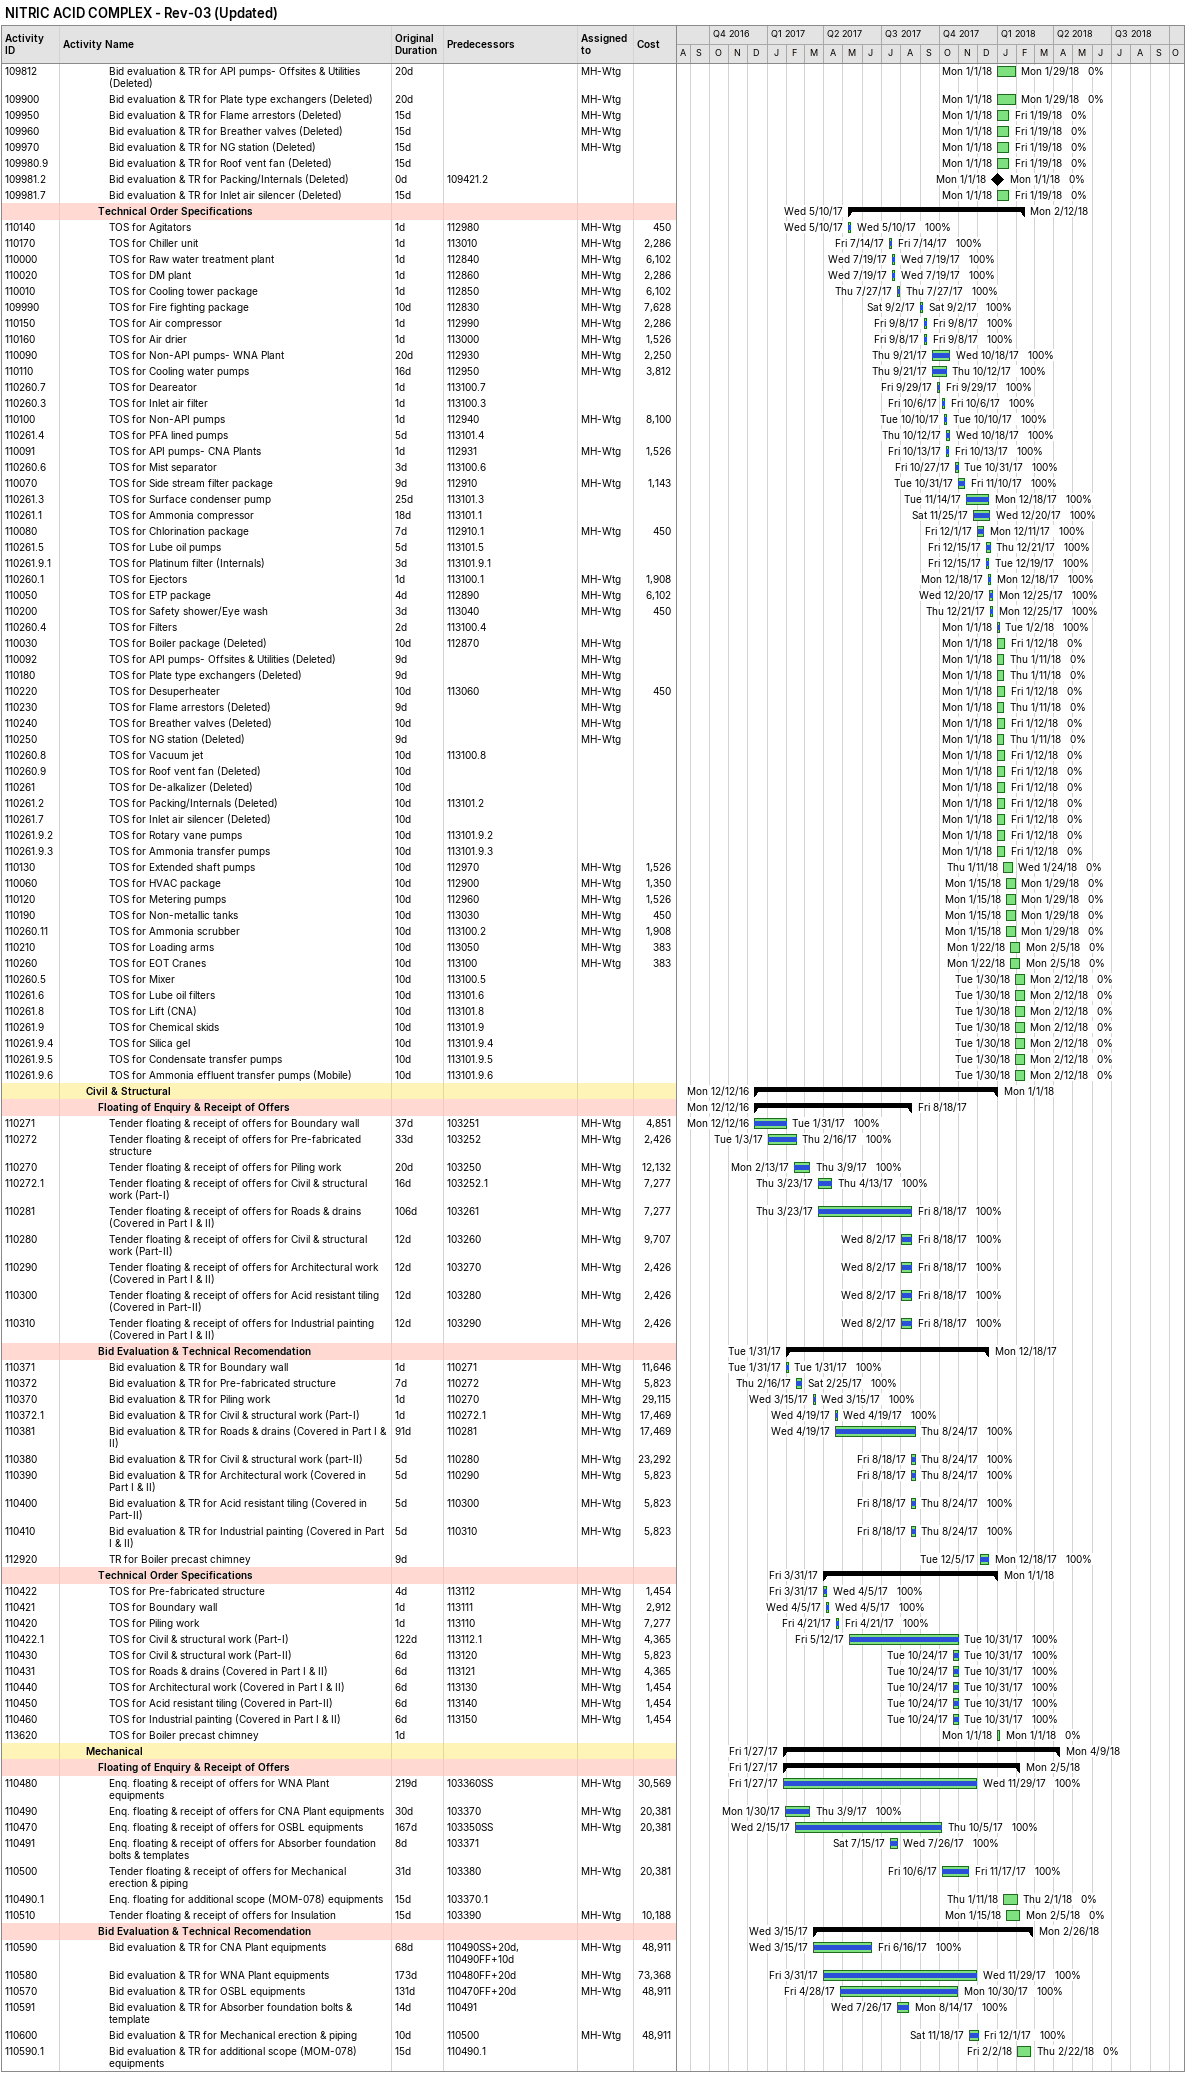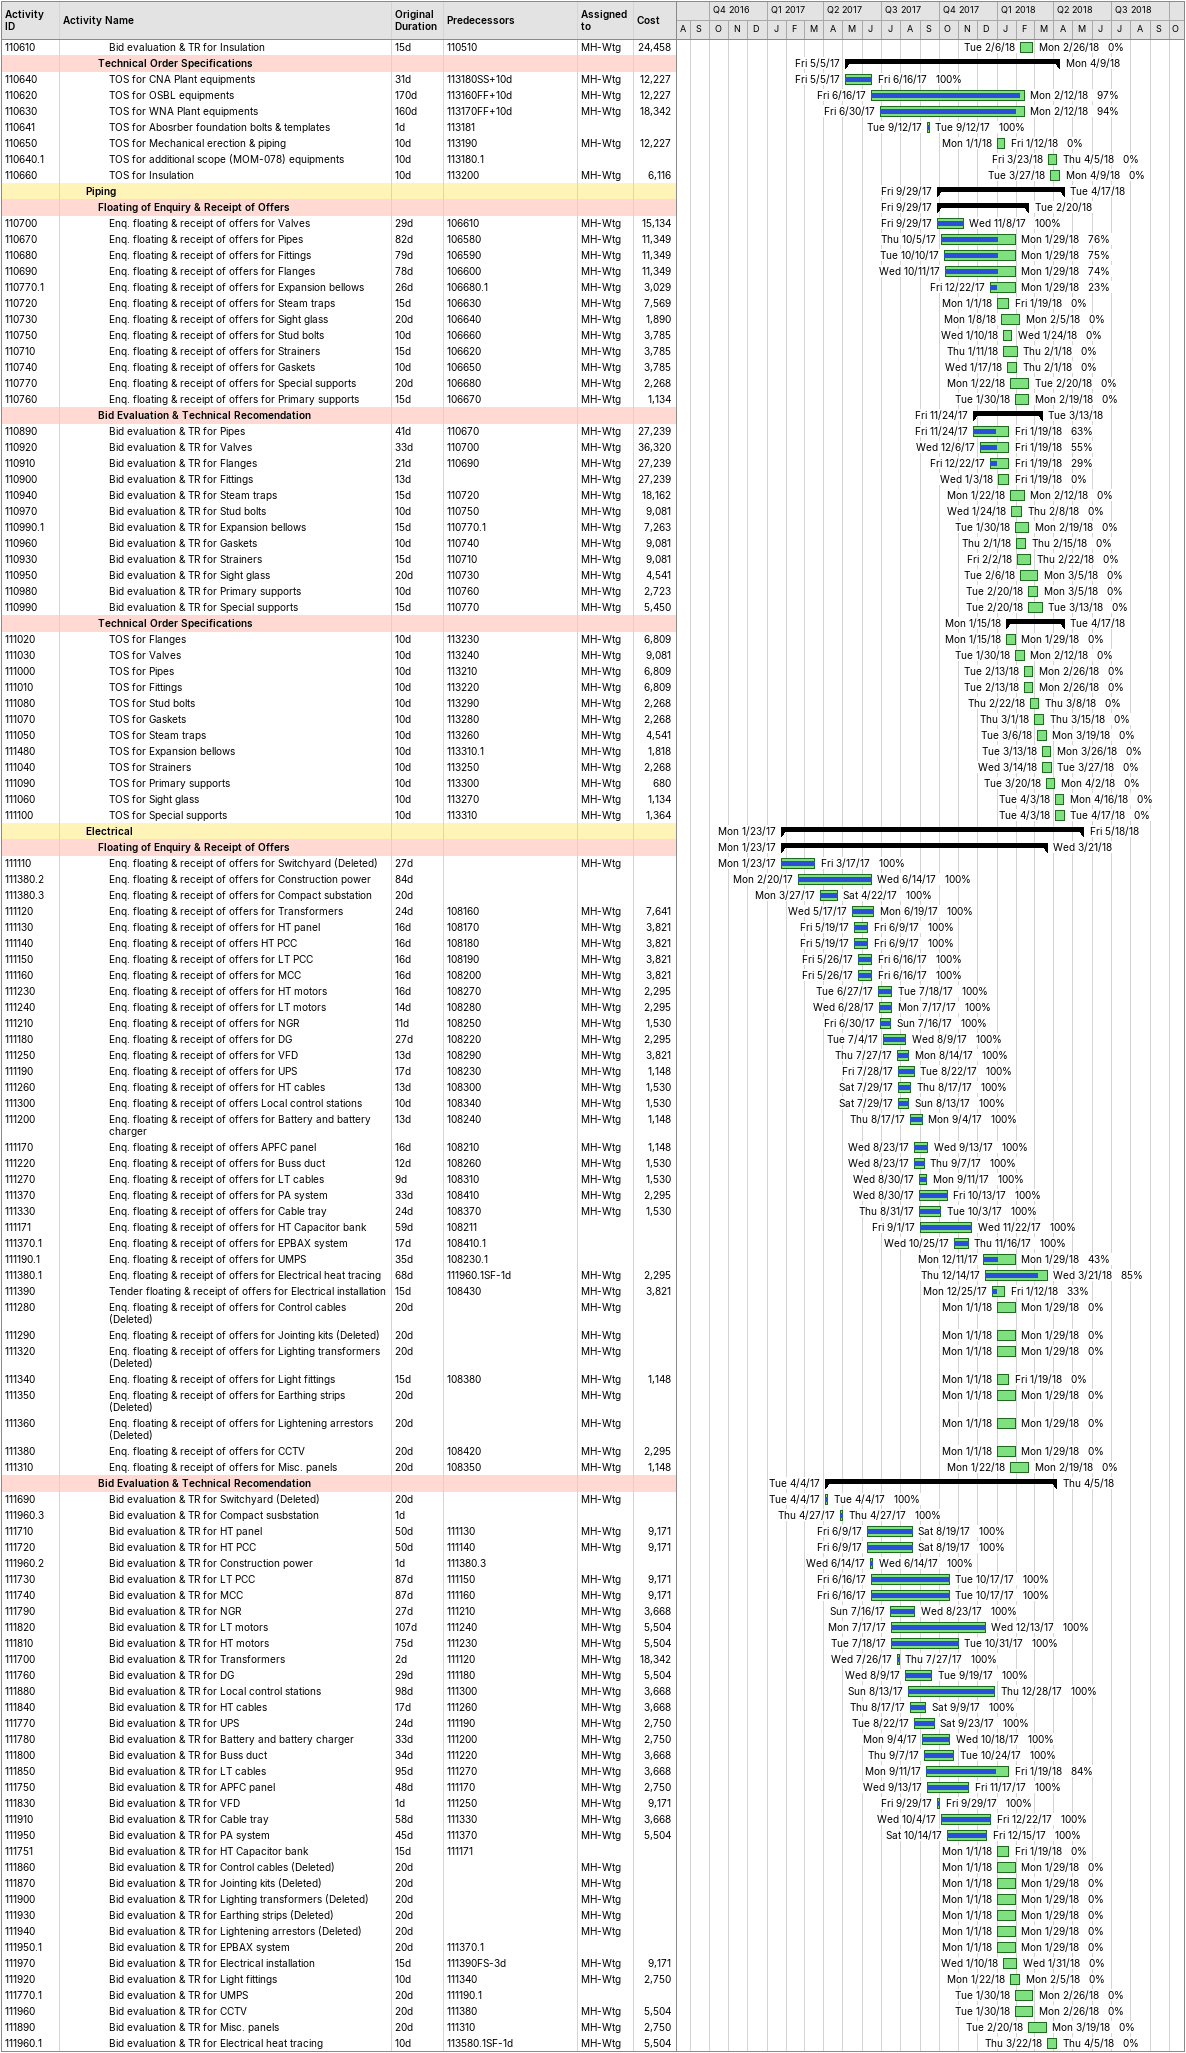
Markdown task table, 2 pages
NITRIC ACID COMPLEX - Rev-03 (Updated)

| ID | Level | Task | Original duration | Start | Finish | Predecessors | Resources | % complete | Cost |
|---|---|---|---|---|---|---|---|---|---|
| 109812 | 5 | Bid evaluation & TR for API pumps- Offsites & Utilities (Deleted) | 20d | 2018-01-01 | 2018-01-29 |  | MH-Wtg | 0 |  |
| 109900 | 5 | Bid evaluation & TR for Plate type exchangers (Deleted) | 20d | 2018-01-01 | 2018-01-29 |  | MH-Wtg | 0 |  |
| 109950 | 5 | Bid evaluation & TR for Flame arrestors (Deleted) | 15d | 2018-01-01 | 2018-01-19 |  | MH-Wtg | 0 |  |
| 109960 | 5 | Bid evaluation & TR for Breather valves (Deleted) | 15d | 2018-01-01 | 2018-01-19 |  | MH-Wtg | 0 |  |
| 109970 | 5 | Bid evaluation & TR for NG station (Deleted) | 15d | 2018-01-01 | 2018-01-19 |  | MH-Wtg | 0 |  |
| 109980.9 | 5 | Bid evaluation & TR for Roof vent fan (Deleted) | 15d | 2018-01-01 | 2018-01-19 |  |  | 0 |  |
| 109981.2 | 5 | Bid evaluation & TR for Packing/Internals (Deleted) | 0d | 2018-01-01 | 2018-01-01 | 109421.2 |  | 0 |  |
| 109981.7 | 5 | Bid evaluation & TR for Inlet air silencer (Deleted) | 15d | 2018-01-01 | 2018-01-19 |  |  | 0 |  |
|  | 4 | **Technical Order Specifications** |  | 2017-05-10 | 2018-02-12 |  |  |  |  |
| 110140 | 5 | TOS for Agitators | 1d | 2017-05-10 | 2017-05-10 | 112980 | MH-Wtg | 100 | 450 |
| 110170 | 5 | TOS for Chiller unit | 1d | 2017-07-14 | 2017-07-14 | 113010 | MH-Wtg | 100 | 2286 |
| 110000 | 5 | TOS for Raw water treatment plant | 1d | 2017-07-19 | 2017-07-19 | 112840 | MH-Wtg | 100 | 6102 |
| 110020 | 5 | TOS for DM plant | 1d | 2017-07-19 | 2017-07-19 | 112860 | MH-Wtg | 100 | 2286 |
| 110010 | 5 | TOS for Cooling tower package | 1d | 2017-07-27 | 2017-07-27 | 112850 | MH-Wtg | 100 | 6102 |
| 109990 | 5 | TOS for Fire fighting package | 10d | 2017-09-02 | 2017-09-02 | 112830 | MH-Wtg | 100 | 7628 |
| 110150 | 5 | TOS for Air compressor | 1d | 2017-09-08 | 2017-09-08 | 112990 | MH-Wtg | 100 | 2286 |
| 110160 | 5 | TOS for Air drier | 1d | 2017-09-08 | 2017-09-08 | 113000 | MH-Wtg | 100 | 1526 |
| 110090 | 5 | TOS for Non-API pumps- WNA Plant | 20d | 2017-09-21 | 2017-10-18 | 112930 | MH-Wtg | 100 | 2250 |
| 110110 | 5 | TOS for Cooling water pumps | 16d | 2017-09-21 | 2017-10-12 | 112950 | MH-Wtg | 100 | 3812 |
| 110260.7 | 5 | TOS for Deareator | 1d | 2017-09-29 | 2017-09-29 | 113100.7 |  | 100 |  |
| 110260.3 | 5 | TOS for Inlet air filter | 1d | 2017-10-06 | 2017-10-06 | 113100.3 |  | 100 |  |
| 110100 | 5 | TOS for Non-API pumps | 1d | 2017-10-10 | 2017-10-10 | 112940 | MH-Wtg | 100 | 8100 |
| 110261.4 | 5 | TOS for PFA lined pumps | 5d | 2017-10-12 | 2017-10-18 | 113101.4 |  | 100 |  |
| 110091 | 5 | TOS for API pumps- CNA Plants | 1d | 2017-10-13 | 2017-10-13 | 112931 | MH-Wtg | 100 | 1526 |
| 110260.6 | 5 | TOS for Mist separator | 3d | 2017-10-27 | 2017-10-31 | 113100.6 |  | 100 |  |
| 110070 | 5 | TOS for Side stream filter package | 9d | 2017-10-31 | 2017-11-10 | 112910 | MH-Wtg | 100 | 1143 |
| 110261.3 | 5 | TOS for Surface condenser pump | 25d | 2017-11-14 | 2017-12-18 | 113101.3 |  | 100 |  |
| 110261.1 | 5 | TOS for Ammonia compressor | 18d | 2017-11-25 | 2017-12-20 | 113101.1 |  | 100 |  |
| 110080 | 5 | TOS for Chlorination package | 7d | 2017-12-01 | 2017-12-11 | 112910.1 | MH-Wtg | 100 | 450 |
| 110261.5 | 5 | TOS for Lube oil pumps | 5d | 2017-12-15 | 2017-12-21 | 113101.5 |  | 100 |  |
| 110261.9.1 | 5 | TOS for Platinum filter (Internals) | 3d | 2017-12-15 | 2017-12-19 | 113101.9.1 |  | 100 |  |
| 110260.1 | 5 | TOS for Ejectors | 1d | 2017-12-18 | 2017-12-18 | 113100.1 | MH-Wtg | 100 | 1908 |
| 110050 | 5 | TOS for ETP package | 4d | 2017-12-20 | 2017-12-25 | 112890 | MH-Wtg | 100 | 6102 |
| 110200 | 5 | TOS for Safety shower/Eye wash | 3d | 2017-12-21 | 2017-12-25 | 113040 | MH-Wtg | 100 | 450 |
| 110260.4 | 5 | TOS for Filters | 2d | 2018-01-01 | 2018-01-02 | 113100.4 |  | 100 |  |
| 110030 | 5 | TOS for Boiler package (Deleted) | 10d | 2018-01-01 | 2018-01-12 | 112870 | MH-Wtg | 0 |  |
| 110092 | 5 | TOS for API pumps- Offsites & Utilities (Deleted) | 9d | 2018-01-01 | 2018-01-11 |  | MH-Wtg | 0 |  |
| 110180 | 5 | TOS for Plate type exchangers (Deleted) | 9d | 2018-01-01 | 2018-01-11 |  | MH-Wtg | 0 |  |
| 110220 | 5 | TOS for Desuperheater | 10d | 2018-01-01 | 2018-01-12 | 113060 | MH-Wtg | 0 | 450 |
| 110230 | 5 | TOS for Flame arrestors (Deleted) | 9d | 2018-01-01 | 2018-01-11 |  | MH-Wtg | 0 |  |
| 110240 | 5 | TOS for Breather valves (Deleted) | 10d | 2018-01-01 | 2018-01-12 |  | MH-Wtg | 0 |  |
| 110250 | 5 | TOS for NG station (Deleted) | 9d | 2018-01-01 | 2018-01-11 |  | MH-Wtg | 0 |  |
| 110260.8 | 5 | TOS for Vacuum jet | 10d | 2018-01-01 | 2018-01-12 | 113100.8 |  | 0 |  |
| 110260.9 | 5 | TOS for Roof vent fan (Deleted) | 10d | 2018-01-01 | 2018-01-12 |  |  | 0 |  |
| 110261 | 5 | TOS for De-alkalizer (Deleted) | 10d | 2018-01-01 | 2018-01-12 |  |  | 0 |  |
| 110261.2 | 5 | TOS for Packing/Internals (Deleted) | 10d | 2018-01-01 | 2018-01-12 | 113101.2 |  | 0 |  |
| 110261.7 | 5 | TOS for Inlet air silencer (Deleted) | 10d | 2018-01-01 | 2018-01-12 |  |  | 0 |  |
| 110261.9.2 | 5 | TOS for Rotary vane pumps | 10d | 2018-01-01 | 2018-01-12 | 113101.9.2 |  | 0 |  |
| 110261.9.3 | 5 | TOS for Ammonia transfer pumps | 10d | 2018-01-01 | 2018-01-12 | 113101.9.3 |  | 0 |  |
| 110130 | 5 | TOS for Extended shaft pumps | 10d | 2018-01-11 | 2018-01-24 | 112970 | MH-Wtg | 0 | 1526 |
| 110060 | 5 | TOS for HVAC package | 10d | 2018-01-15 | 2018-01-29 | 112900 | MH-Wtg | 0 | 1350 |
| 110120 | 5 | TOS for Metering pumps | 10d | 2018-01-15 | 2018-01-29 | 112960 | MH-Wtg | 0 | 1526 |
| 110190 | 5 | TOS for Non-metallic tanks | 10d | 2018-01-15 | 2018-01-29 | 113030 | MH-Wtg | 0 | 450 |
| 110260.11 | 5 | TOS for Ammonia scrubber | 10d | 2018-01-15 | 2018-01-29 | 113100.2 | MH-Wtg | 0 | 1908 |
| 110210 | 5 | TOS for Loading arms | 10d | 2018-01-22 | 2018-02-05 | 113050 | MH-Wtg | 0 | 383 |
| 110260 | 5 | TOS for EOT Cranes | 10d | 2018-01-22 | 2018-02-05 | 113100 | MH-Wtg | 0 | 383 |
| 110260.5 | 5 | TOS for Mixer | 10d | 2018-01-30 | 2018-02-12 | 113100.5 |  | 0 |  |
| 110261.6 | 5 | TOS for Lube oil filters | 10d | 2018-01-30 | 2018-02-12 | 113101.6 |  | 0 |  |
| 110261.8 | 5 | TOS for Lift (CNA) | 10d | 2018-01-30 | 2018-02-12 | 113101.8 |  | 0 |  |
| 110261.9 | 5 | TOS for Chemical skids | 10d | 2018-01-30 | 2018-02-12 | 113101.9 |  | 0 |  |
| 110261.9.4 | 5 | TOS for Silica gel | 10d | 2018-01-30 | 2018-02-12 | 113101.9.4 |  | 0 |  |
| 110261.9.5 | 5 | TOS for Condensate transfer pumps | 10d | 2018-01-30 | 2018-02-12 | 113101.9.5 |  | 0 |  |
| 110261.9.6 | 5 | TOS for Ammonia effluent transfer pumps (Mobile) | 10d | 2018-01-30 | 2018-02-12 | 113101.9.6 |  | 0 |  |
|  | 3 | **Civil & Structural** |  | 2016-12-12 | 2018-01-01 |  |  |  |  |
|  | 4 | **Floating of Enquiry & Receipt of Offers** |  | 2016-12-12 | 2017-08-18 |  |  |  |  |
| 110271 | 5 | Tender floating & receipt of offers for Boundary wall | 37d | 2016-12-12 | 2017-01-31 | 103251 | MH-Wtg | 100 | 4851 |
| 110272 | 5 | Tender floating & receipt of offers for Pre-fabricated structure | 33d | 2017-01-03 | 2017-02-16 | 103252 | MH-Wtg | 100 | 2426 |
| 110270 | 5 | Tender floating & receipt of offers for Piling work | 20d | 2017-02-13 | 2017-03-09 | 103250 | MH-Wtg | 100 | 12132 |
| 110272.1 | 5 | Tender floating & receipt of offers for Civil & structural work (Part-I) | 16d | 2017-03-23 | 2017-04-13 | 103252.1 | MH-Wtg | 100 | 7277 |
| 110281 | 5 | Tender floating & receipt of offers for Roads & drains (Covered in Part I & II) | 106d | 2017-03-23 | 2017-08-18 | 103261 | MH-Wtg | 100 | 7277 |
| 110280 | 5 | Tender floating & receipt of offers for Civil & structural work (Part-II) | 12d | 2017-08-02 | 2017-08-18 | 103260 | MH-Wtg | 100 | 9707 |
| 110290 | 5 | Tender floating & receipt of offers for Architectural work (Covered in Part I & II) | 12d | 2017-08-02 | 2017-08-18 | 103270 | MH-Wtg | 100 | 2426 |
| 110300 | 5 | Tender floating & receipt of offers for Acid resistant tiling (Covered in Part-II) | 12d | 2017-08-02 | 2017-08-18 | 103280 | MH-Wtg | 100 | 2426 |
| 110310 | 5 | Tender floating & receipt of offers for Industrial painting (Covered in Part I & II) | 12d | 2017-08-02 | 2017-08-18 | 103290 | MH-Wtg | 100 | 2426 |
|  | 4 | **Bid Evaluation & Technical Recomendation** |  | 2017-01-31 | 2017-12-18 |  |  |  |  |
| 110371 | 5 | Bid evaluation & TR for Boundary wall | 1d | 2017-01-31 | 2017-01-31 | 110271 | MH-Wtg | 100 | 11646 |
| 110372 | 5 | Bid evaluation & TR for Pre-fabricated structure | 7d | 2017-02-16 | 2017-02-25 | 110272 | MH-Wtg | 100 | 5823 |
| 110370 | 5 | Bid evaluation & TR for Piling work | 1d | 2017-03-15 | 2017-03-15 | 110270 | MH-Wtg | 100 | 29115 |
| 110372.1 | 5 | Bid evaluation & TR for Civil & structural work (Part-I) | 1d | 2017-04-19 | 2017-04-19 | 110272.1 | MH-Wtg | 100 | 17469 |
| 110381 | 5 | Bid evaluation & TR for Roads & drains (Covered in Part I & II) | 91d | 2017-04-19 | 2017-08-24 | 110281 | MH-Wtg | 100 | 17469 |
| 110380 | 5 | Bid evaluation & TR for Civil & structural work (part-II) | 5d | 2017-08-18 | 2017-08-24 | 110280 | MH-Wtg | 100 | 23292 |
| 110390 | 5 | Bid evaluation & TR for Architectural work (Covered in Part I & II) | 5d | 2017-08-18 | 2017-08-24 | 110290 | MH-Wtg | 100 | 5823 |
| 110400 | 5 | Bid evaluation & TR for Acid resistant tiling (Covered in Part-II) | 5d | 2017-08-18 | 2017-08-24 | 110300 | MH-Wtg | 100 | 5823 |
| 110410 | 5 | Bid evaluation & TR for Industrial painting (Covered in Part I & II) | 5d | 2017-08-18 | 2017-08-24 | 110310 | MH-Wtg | 100 | 5823 |
| 112920 | 5 | TR for Boiler precast chimney | 9d | 2017-12-05 | 2017-12-18 |  |  | 100 |  |
|  | 4 | **Technical Order Specifications** |  | 2017-03-31 | 2018-01-01 |  |  |  |  |
| 110422 | 5 | TOS for Pre-fabricated structure | 4d | 2017-03-31 | 2017-04-05 | 113112 | MH-Wtg | 100 | 1454 |
| 110421 | 5 | TOS for Boundary wall | 1d | 2017-04-05 | 2017-04-05 | 113111 | MH-Wtg | 100 | 2912 |
| 110420 | 5 | TOS for Piling work | 1d | 2017-04-21 | 2017-04-21 | 113110 | MH-Wtg | 100 | 7277 |
| 110422.1 | 5 | TOS for Civil & structural work (Part-I) | 122d | 2017-05-12 | 2017-10-31 | 113112.1 | MH-Wtg | 100 | 4365 |
| 110430 | 5 | TOS for Civil & structural work (Part-II) | 6d | 2017-10-24 | 2017-10-31 | 113120 | MH-Wtg | 100 | 5823 |
| 110431 | 5 | TOS for Roads & drains (Covered in Part I & II) | 6d | 2017-10-24 | 2017-10-31 | 113121 | MH-Wtg | 100 | 4365 |
| 110440 | 5 | TOS for Architectural work (Covered in Part I & II) | 6d | 2017-10-24 | 2017-10-31 | 113130 | MH-Wtg | 100 | 1454 |
| 110450 | 5 | TOS for Acid resistant tiling (Covered in Part-II) | 6d | 2017-10-24 | 2017-10-31 | 113140 | MH-Wtg | 100 | 1454 |
| 110460 | 5 | TOS for Industrial painting (Covered in Part I & II) | 6d | 2017-10-24 | 2017-10-31 | 113150 | MH-Wtg | 100 | 1454 |
| 113620 | 5 | TOS for Boiler precast chimney | 1d | 2018-01-01 | 2018-01-01 |  |  | 0 |  |
|  | 3 | **Mechanical** |  | 2017-01-27 | 2018-04-09 |  |  |  |  |
|  | 4 | **Floating of Enquiry & Receipt of Offers** |  | 2017-01-27 | 2018-02-05 |  |  |  |  |
| 110480 | 5 | Enq. floating & receipt of offers for WNA Plant equipments | 219d | 2017-01-27 | 2017-11-29 | 103360SS | MH-Wtg | 100 | 30569 |
| 110490 | 5 | Enq. floating & receipt of offers for CNA Plant equipments | 30d | 2017-01-30 | 2017-03-09 | 103370 | MH-Wtg | 100 | 20381 |
| 110470 | 5 | Enq. floating & receipt of offers for OSBL equipments | 167d | 2017-02-15 | 2017-10-05 | 103350SS | MH-Wtg | 100 | 20381 |
| 110491 | 5 | Enq. floating & receipt of offers for Absorber foundation bolts & templates | 8d | 2017-07-15 | 2017-07-26 | 103371 |  | 100 |  |
| 110500 | 5 | Tender floating & receipt of offers for Mechanical erection & piping | 31d | 2017-10-06 | 2017-11-17 | 103380 | MH-Wtg | 100 | 20381 |
| 110490.1 | 5 | Enq. floating for additional scope (MOM-078) equipments | 15d | 2018-01-11 | 2018-02-01 | 103370.1 |  | 0 |  |
| 110510 | 5 | Tender floating & receipt of offers for Insulation | 15d | 2018-01-15 | 2018-02-05 | 103390 | MH-Wtg | 0 | 10188 |
|  | 4 | **Bid Evaluation & Technical Recomendation** |  | 2017-03-15 | 2018-02-26 |  |  |  |  |
| 110590 | 5 | Bid evaluation & TR for CNA Plant equipments | 68d | 2017-03-15 | 2017-06-16 | 110490SS+20d, 110490FF+10d | MH-Wtg | 100 | 48911 |
| 110580 | 5 | Bid evaluation & TR for WNA Plant equipments | 173d | 2017-03-31 | 2017-11-29 | 110480FF+20d | MH-Wtg | 100 | 73368 |
| 110570 | 5 | Bid evaluation & TR for OSBL equipments | 131d | 2017-04-28 | 2017-10-30 | 110470FF+20d | MH-Wtg | 100 | 48911 |
| 110591 | 5 | Bid evaluation & TR for Absorber foundation bolts & template | 14d | 2017-07-26 | 2017-08-14 | 110491 |  | 100 |  |
| 110600 | 5 | Bid evaluation & TR for Mechanical erection & piping | 10d | 2017-11-18 | 2017-12-01 | 110500 | MH-Wtg | 100 | 48911 |
| 110590.1 | 5 | Bid evaluation & TR for additional scope (MOM-078) equipments | 15d | 2018-02-02 | 2018-02-22 | 110490.1 |  | 0 |  |
| 110610 | 5 | Bid evaluation & TR for Insulation | 15d | 2018-02-06 | 2018-02-26 | 110510 | MH-Wtg | 0 | 24458 |
|  | 4 | **Technical Order Specifications** |  | 2017-05-05 | 2018-04-09 |  |  |  |  |
| 110640 | 5 | TOS for CNA Plant equipments | 31d | 2017-05-05 | 2017-06-16 | 113180SS+10d | MH-Wtg | 100 | 12227 |
| 110620 | 5 | TOS for OSBL equipments | 170d | 2017-06-16 | 2018-02-12 | 113160FF+10d | MH-Wtg | 97 | 12227 |
| 110630 | 5 | TOS for WNA Plant equipments | 160d | 2017-06-30 | 2018-02-12 | 113170FF+10d | MH-Wtg | 94 | 18342 |
| 110641 | 5 | TOS for Abosrber foundation bolts & templates | 1d | 2017-09-12 | 2017-09-12 | 113181 |  | 100 |  |
| 110650 | 5 | TOS for Mechanical erection & piping | 10d | 2018-01-01 | 2018-01-12 | 113190 | MH-Wtg | 0 | 12227 |
| 110640.1 | 5 | TOS for additional scope (MOM-078) equipments | 10d | 2018-03-23 | 2018-04-05 | 113180.1 |  | 0 |  |
| 110660 | 5 | TOS for Insulation | 10d | 2018-03-27 | 2018-04-09 | 113200 | MH-Wtg | 0 | 6116 |
|  | 3 | **Piping** |  | 2017-09-29 | 2018-04-17 |  |  |  |  |
|  | 4 | **Floating of Enquiry & Receipt of Offers** |  | 2017-09-29 | 2018-02-20 |  |  |  |  |
| 110700 | 5 | Enq. floating & receipt of offers for Valves | 29d | 2017-09-29 | 2017-11-08 | 106610 | MH-Wtg | 100 | 15134 |
| 110670 | 5 | Enq. floating & receipt of offers for Pipes | 82d | 2017-10-05 | 2018-01-29 | 106580 | MH-Wtg | 76 | 11349 |
| 110680 | 5 | Enq. floating & receipt of offers for Fittings | 79d | 2017-10-10 | 2018-01-29 | 106590 | MH-Wtg | 75 | 11349 |
| 110690 | 5 | Enq. floating & receipt of offers for Flanges | 78d | 2017-10-11 | 2018-01-29 | 106600 | MH-Wtg | 74 | 11349 |
| 110770.1 | 5 | Enq. floating & receipt of offers for Expansion bellows | 26d | 2017-12-22 | 2018-01-29 | 106680.1 | MH-Wtg | 23 | 3029 |
| 110720 | 5 | Enq. floating & receipt of offers for Steam traps | 15d | 2018-01-01 | 2018-01-19 | 106630 | MH-Wtg | 0 | 7569 |
| 110730 | 5 | Enq. floating & receipt of offers for Sight glass | 20d | 2018-01-08 | 2018-02-05 | 106640 | MH-Wtg | 0 | 1890 |
| 110750 | 5 | Enq. floating & receipt of offers for Stud bolts | 10d | 2018-01-10 | 2018-01-24 | 106660 | MH-Wtg | 0 | 3785 |
| 110710 | 5 | Enq. floating & receipt of offers for Strainers | 15d | 2018-01-11 | 2018-02-01 | 106620 | MH-Wtg | 0 | 3785 |
| 110740 | 5 | Enq. floating & receipt of offers for Gaskets | 10d | 2018-01-17 | 2018-02-01 | 106650 | MH-Wtg | 0 | 3785 |
| 110770 | 5 | Enq. floating & receipt of offers for Special supports | 20d | 2018-01-22 | 2018-02-20 | 106680 | MH-Wtg | 0 | 2268 |
| 110760 | 5 | Enq. floating & receipt of offers for Primary supports | 15d | 2018-01-30 | 2018-02-19 | 106670 | MH-Wtg | 0 | 1134 |
|  | 4 | **Bid Evaluation & Technical Recomendation** |  | 2017-11-24 | 2018-03-13 |  |  |  |  |
| 110890 | 5 | Bid evaluation & TR for Pipes | 41d | 2017-11-24 | 2018-01-19 | 110670 | MH-Wtg | 63 | 27239 |
| 110920 | 5 | Bid evaluation & TR for Valves | 33d | 2017-12-06 | 2018-01-19 | 110700 | MH-Wtg | 55 | 36320 |
| 110910 | 5 | Bid evaluation & TR for Flanges | 21d | 2017-12-22 | 2018-01-19 | 110690 | MH-Wtg | 29 | 27239 |
| 110900 | 5 | Bid evaluation & TR for Fittings | 13d | 2018-01-03 | 2018-01-19 |  | MH-Wtg | 0 | 27239 |
| 110940 | 5 | Bid evaluation & TR for Steam traps | 15d | 2018-01-22 | 2018-02-12 | 110720 | MH-Wtg | 0 | 18162 |
| 110970 | 5 | Bid evaluation & TR for Stud bolts | 10d | 2018-01-24 | 2018-02-08 | 110750 | MH-Wtg | 0 | 9081 |
| 110990.1 | 5 | Bid evaluation & TR for Expansion bellows | 15d | 2018-01-30 | 2018-02-19 | 110770.1 | MH-Wtg | 0 | 7263 |
| 110960 | 5 | Bid evaluation & TR for Gaskets | 10d | 2018-02-01 | 2018-02-15 | 110740 | MH-Wtg | 0 | 9081 |
| 110930 | 5 | Bid evaluation & TR for Strainers | 15d | 2018-02-02 | 2018-02-22 | 110710 | MH-Wtg | 0 | 9081 |
| 110950 | 5 | Bid evaluation & TR for Sight glass | 20d | 2018-02-06 | 2018-03-05 | 110730 | MH-Wtg | 0 | 4541 |
| 110980 | 5 | Bid evaluation & TR for Primary supports | 10d | 2018-02-20 | 2018-03-05 | 110760 | MH-Wtg | 0 | 2723 |
| 110990 | 5 | Bid evaluation & TR for Special supports | 15d | 2018-02-20 | 2018-03-13 | 110770 | MH-Wtg | 0 | 5450 |
|  | 4 | **Technical Order Specifications** |  | 2018-01-15 | 2018-04-17 |  |  |  |  |
| 111020 | 5 | TOS for Flanges | 10d | 2018-01-15 | 2018-01-29 | 113230 | MH-Wtg | 0 | 6809 |
| 111030 | 5 | TOS for Valves | 10d | 2018-01-30 | 2018-02-12 | 113240 | MH-Wtg | 0 | 9081 |
| 111000 | 5 | TOS for Pipes | 10d | 2018-02-13 | 2018-02-26 | 113210 | MH-Wtg | 0 | 6809 |
| 111010 | 5 | TOS for Fittings | 10d | 2018-02-13 | 2018-02-26 | 113220 | MH-Wtg | 0 | 6809 |
| 111080 | 5 | TOS for Stud bolts | 10d | 2018-02-22 | 2018-03-08 | 113290 | MH-Wtg | 0 | 2268 |
| 111070 | 5 | TOS for Gaskets | 10d | 2018-03-01 | 2018-03-15 | 113280 | MH-Wtg | 0 | 2268 |
| 111050 | 5 | TOS for Steam traps | 10d | 2018-03-06 | 2018-03-19 | 113260 | MH-Wtg | 0 | 4541 |
| 111480 | 5 | TOS for Expansion bellows | 10d | 2018-03-13 | 2018-03-26 | 113310.1 | MH-Wtg | 0 | 1818 |
| 111040 | 5 | TOS for Strainers | 10d | 2018-03-14 | 2018-03-27 | 113250 | MH-Wtg | 0 | 2268 |
| 111090 | 5 | TOS for Primary supports | 10d | 2018-03-20 | 2018-04-02 | 113300 | MH-Wtg | 0 | 680 |
| 111060 | 5 | TOS for Sight glass | 10d | 2018-04-03 | 2018-04-16 | 113270 | MH-Wtg | 0 | 1134 |
| 111100 | 5 | TOS for Special supports | 10d | 2018-04-03 | 2018-04-17 | 113310 | MH-Wtg | 0 | 1364 |
|  | 3 | **Electrical** |  | 2017-01-23 | 2018-05-18 |  |  |  |  |
|  | 4 | **Floating of Enquiry & Receipt of Offers** |  | 2017-01-23 | 2018-03-21 |  |  |  |  |
| 111110 | 5 | Enq. floating & receipt of offers for Switchyard (Deleted) | 27d | 2017-01-23 | 2017-03-17 |  | MH-Wtg | 100 |  |
| 111380.2 | 5 | Enq. floating & receipt of offers for Construction power | 84d | 2017-02-20 | 2017-06-14 |  |  | 100 |  |
| 111380.3 | 5 | Enq. floating & receipt of offers for Compact substation | 20d | 2017-03-27 | 2017-04-22 |  |  | 100 |  |
| 111120 | 5 | Enq. floating & receipt of offers for Transformers | 24d | 2017-05-17 | 2017-06-19 | 108160 | MH-Wtg | 100 | 7641 |
| 111130 | 5 | Enq. floating & receipt of offers for HT panel | 16d | 2017-05-19 | 2017-06-09 | 108170 | MH-Wtg | 100 | 3821 |
| 111140 | 5 | Enq. floating & receipt of offers HT PCC | 16d | 2017-05-19 | 2017-06-09 | 108180 | MH-Wtg | 100 | 3821 |
| 111150 | 5 | Enq. floating & receipt of offers for LT PCC | 16d | 2017-05-26 | 2017-06-16 | 108190 | MH-Wtg | 100 | 3821 |
| 111160 | 5 | Enq. floating & receipt of offers for MCC | 16d | 2017-05-26 | 2017-06-16 | 108200 | MH-Wtg | 100 | 3821 |
| 111230 | 5 | Enq. floating & receipt of offers for HT motors | 16d | 2017-06-27 | 2017-07-18 | 108270 | MH-Wtg | 100 | 2295 |
| 111240 | 5 | Enq. floating & receipt of offers for LT motors | 14d | 2017-06-28 | 2017-07-17 | 108280 | MH-Wtg | 100 | 2295 |
| 111210 | 5 | Enq. floating & receipt of offers for NGR | 11d | 2017-06-30 | 2017-07-16 | 108250 | MH-Wtg | 100 | 1530 |
| 111180 | 5 | Enq. floating & receipt of offers for DG | 27d | 2017-07-04 | 2017-08-09 | 108220 | MH-Wtg | 100 | 2295 |
| 111250 | 5 | Enq. floating & receipt of offers for VFD | 13d | 2017-07-27 | 2017-08-14 | 108290 | MH-Wtg | 100 | 3821 |
| 111190 | 5 | Enq. floating & receipt of offers for UPS | 17d | 2017-07-28 | 2017-08-22 | 108230 | MH-Wtg | 100 | 1148 |
| 111260 | 5 | Enq. floating & receipt of offers for HT cables | 13d | 2017-07-29 | 2017-08-17 | 108300 | MH-Wtg | 100 | 1530 |
| 111300 | 5 | Enq. floating & receipt of offers Local control stations | 10d | 2017-07-29 | 2017-08-13 | 108340 | MH-Wtg | 100 | 1530 |
| 111200 | 5 | Enq. floating & receipt of offers for Battery and battery charger | 13d | 2017-08-17 | 2017-09-04 | 108240 | MH-Wtg | 100 | 1148 |
| 111170 | 5 | Enq. floating & receipt of offers APFC panel | 16d | 2017-08-23 | 2017-09-13 | 108210 | MH-Wtg | 100 | 1148 |
| 111220 | 5 | Enq. floating & receipt of offers for Buss duct | 12d | 2017-08-23 | 2017-09-07 | 108260 | MH-Wtg | 100 | 1530 |
| 111270 | 5 | Enq. floating & receipt of offers for LT cables | 9d | 2017-08-30 | 2017-09-11 | 108310 | MH-Wtg | 100 | 1530 |
| 111370 | 5 | Enq. floating & receipt of offers for PA system | 33d | 2017-08-30 | 2017-10-13 | 108410 | MH-Wtg | 100 | 2295 |
| 111330 | 5 | Enq. floating & receipt of offers for Cable tray | 24d | 2017-08-31 | 2017-10-03 | 108370 | MH-Wtg | 100 | 1530 |
| 111171 | 5 | Enq. floating & receipt of offers for HT Capacitor bank | 59d | 2017-09-01 | 2017-11-22 | 108211 |  | 100 |  |
| 111370.1 | 5 | Enq. floating & receipt of offers for EPBAX system | 17d | 2017-10-25 | 2017-11-16 | 108410.1 |  | 100 |  |
| 111190.1 | 5 | Enq. floating & receipt of offers for UMPS | 35d | 2017-12-11 | 2018-01-29 | 108230.1 |  | 43 |  |
| 111380.1 | 5 | Enq. floating & receipt of offers for Electrical heat tracing | 68d | 2017-12-14 | 2018-03-21 | 111960.1SF-1d | MH-Wtg | 85 | 2295 |
| 111390 | 5 | Tender floating & receipt of offers for Electrical installation | 15d | 2017-12-25 | 2018-01-12 | 108430 | MH-Wtg | 33 | 3821 |
| 111280 | 5 | Enq. floating & receipt of offers for Control cables (Deleted) | 20d | 2018-01-01 | 2018-01-29 |  | MH-Wtg | 0 |  |
| 111290 | 5 | Enq. floating & receipt of offers for Jointing kits (Deleted) | 20d | 2018-01-01 | 2018-01-29 |  | MH-Wtg | 0 |  |
| 111320 | 5 | Enq. floating & receipt of offers for Lighting transformers (Deleted) | 20d | 2018-01-01 | 2018-01-29 |  | MH-Wtg | 0 |  |
| 111340 | 5 | Enq. floating & receipt of offers for Light fittings | 15d | 2018-01-01 | 2018-01-19 | 108380 | MH-Wtg | 0 | 1148 |
| 111350 | 5 | Enq. floating & receipt of offers for Earthing strips (Deleted) | 20d | 2018-01-01 | 2018-01-29 |  | MH-Wtg | 0 |  |
| 111360 | 5 | Enq. floating & receipt of offers for Lightening arrestors (Deleted) | 20d | 2018-01-01 | 2018-01-29 |  | MH-Wtg | 0 |  |
| 111380 | 5 | Enq. floating & receipt of offers for CCTV | 20d | 2018-01-01 | 2018-01-29 | 108420 | MH-Wtg | 0 | 2295 |
| 111310 | 5 | Enq. floating & receipt of offers for Misc. panels | 20d | 2018-01-22 | 2018-02-19 | 108350 | MH-Wtg | 0 | 1148 |
|  | 4 | **Bid Evaluation & Technical Recomendation** |  | 2017-04-04 | 2018-04-05 |  |  |  |  |
| 111690 | 5 | Bid evaluation & TR for Switchyard (Deleted) | 20d | 2017-04-04 | 2017-04-04 |  | MH-Wtg | 100 |  |
| 111960.3 | 5 | Bid evaluation & TR for Compact susbstation | 1d | 2017-04-27 | 2017-04-27 |  |  | 100 |  |
| 111710 | 5 | Bid evaluation & TR for HT panel | 50d | 2017-06-09 | 2017-08-19 | 111130 | MH-Wtg | 100 | 9171 |
| 111720 | 5 | Bid evaluation & TR for HT PCC | 50d | 2017-06-09 | 2017-08-19 | 111140 | MH-Wtg | 100 | 9171 |
| 111960.2 | 5 | Bid evaluation & TR for Construction power | 1d | 2017-06-14 | 2017-06-14 | 111380.3 |  | 100 |  |
| 111730 | 5 | Bid evaluation & TR for LT PCC | 87d | 2017-06-16 | 2017-10-17 | 111150 | MH-Wtg | 100 | 9171 |
| 111740 | 5 | Bid evaluation & TR for MCC | 87d | 2017-06-16 | 2017-10-17 | 111160 | MH-Wtg | 100 | 9171 |
| 111790 | 5 | Bid evaluation & TR for NGR | 27d | 2017-07-16 | 2017-08-23 | 111210 | MH-Wtg | 100 | 3668 |
| 111820 | 5 | Bid evaluation & TR for LT motors | 107d | 2017-07-17 | 2017-12-13 | 111240 | MH-Wtg | 100 | 5504 |
| 111810 | 5 | Bid evaluation & TR for HT motors | 75d | 2017-07-18 | 2017-10-31 | 111230 | MH-Wtg | 100 | 5504 |
| 111700 | 5 | Bid evaluation & TR for Transformers | 2d | 2017-07-26 | 2017-07-27 | 111120 | MH-Wtg | 100 | 18342 |
| 111760 | 5 | Bid evaluation & TR for DG | 29d | 2017-08-09 | 2017-09-19 | 111180 | MH-Wtg | 100 | 5504 |
| 111880 | 5 | Bid evaluation & TR for Local control stations | 98d | 2017-08-13 | 2017-12-28 | 111300 | MH-Wtg | 100 | 3668 |
| 111840 | 5 | Bid evaluation & TR for HT cables | 17d | 2017-08-17 | 2017-09-09 | 111260 | MH-Wtg | 100 | 3668 |
| 111770 | 5 | Bid evaluation & TR for UPS | 24d | 2017-08-22 | 2017-09-23 | 111190 | MH-Wtg | 100 | 2750 |
| 111780 | 5 | Bid evaluation & TR for Battery and battery charger | 33d | 2017-09-04 | 2017-10-18 | 111200 | MH-Wtg | 100 | 2750 |
| 111800 | 5 | Bid evaluation & TR for Buss duct | 34d | 2017-09-07 | 2017-10-24 | 111220 | MH-Wtg | 100 | 3668 |
| 111850 | 5 | Bid evaluation & TR for LT cables | 95d | 2017-09-11 | 2018-01-19 | 111270 | MH-Wtg | 84 | 3668 |
| 111750 | 5 | Bid evaluation & TR for APFC panel | 48d | 2017-09-13 | 2017-11-17 | 111170 | MH-Wtg | 100 | 2750 |
| 111830 | 5 | Bid evaluation & TR for VFD | 1d | 2017-09-29 | 2017-09-29 | 111250 | MH-Wtg | 100 | 9171 |
| 111910 | 5 | Bid evaluation & TR for Cable tray | 58d | 2017-10-04 | 2017-12-22 | 111330 | MH-Wtg | 100 | 3668 |
| 111950 | 5 | Bid evaluation & TR for PA system | 45d | 2017-10-14 | 2017-12-15 | 111370 | MH-Wtg | 100 | 5504 |
| 111751 | 5 | Bid evaluation & TR for HT Capacitor bank | 15d | 2018-01-01 | 2018-01-19 | 111171 |  | 0 |  |
| 111860 | 5 | Bid evaluation & TR for Control cables (Deleted) | 20d | 2018-01-01 | 2018-01-29 |  | MH-Wtg | 0 |  |
| 111870 | 5 | Bid evaluation & TR for Jointing kits (Deleted) | 20d | 2018-01-01 | 2018-01-29 |  | MH-Wtg | 0 |  |
| 111900 | 5 | Bid evaluation & TR for Lighting transformers (Deleted) | 20d | 2018-01-01 | 2018-01-29 |  | MH-Wtg | 0 |  |
| 111930 | 5 | Bid evaluation & TR for Earthing strips (Deleted) | 20d | 2018-01-01 | 2018-01-29 |  | MH-Wtg | 0 |  |
| 111940 | 5 | Bid evaluation & TR for Lightening arrestors (Deleted) | 20d | 2018-01-01 | 2018-01-29 |  | MH-Wtg | 0 |  |
| 111950.1 | 5 | Bid evaluation & TR for EPBAX system | 20d | 2018-01-01 | 2018-01-29 | 111370.1 |  | 0 |  |
| 111970 | 5 | Bid evaluation & TR for Electrical installation | 15d | 2018-01-10 | 2018-01-31 | 111390FS-3d | MH-Wtg | 0 | 9171 |
| 111920 | 5 | Bid evaluation & TR for Light fittings | 10d | 2018-01-22 | 2018-02-05 | 111340 | MH-Wtg | 0 | 2750 |
| 111770.1 | 5 | Bid evaluation & TR for UMPS | 20d | 2018-01-30 | 2018-02-26 | 111190.1 |  | 0 |  |
| 111960 | 5 | Bid evaluation & TR for CCTV | 20d | 2018-01-30 | 2018-02-26 | 111380 | MH-Wtg | 0 | 5504 |
| 111890 | 5 | Bid evaluation & TR for Misc. panels | 20d | 2018-02-20 | 2018-03-19 | 111310 | MH-Wtg | 0 | 2750 |
| 111960.1 | 5 | Bid evaluation & TR for Electrical heat tracing | 10d | 2018-03-22 | 2018-04-05 | 113580.1SF-1d | MH-Wtg | 0 | 5504 |
